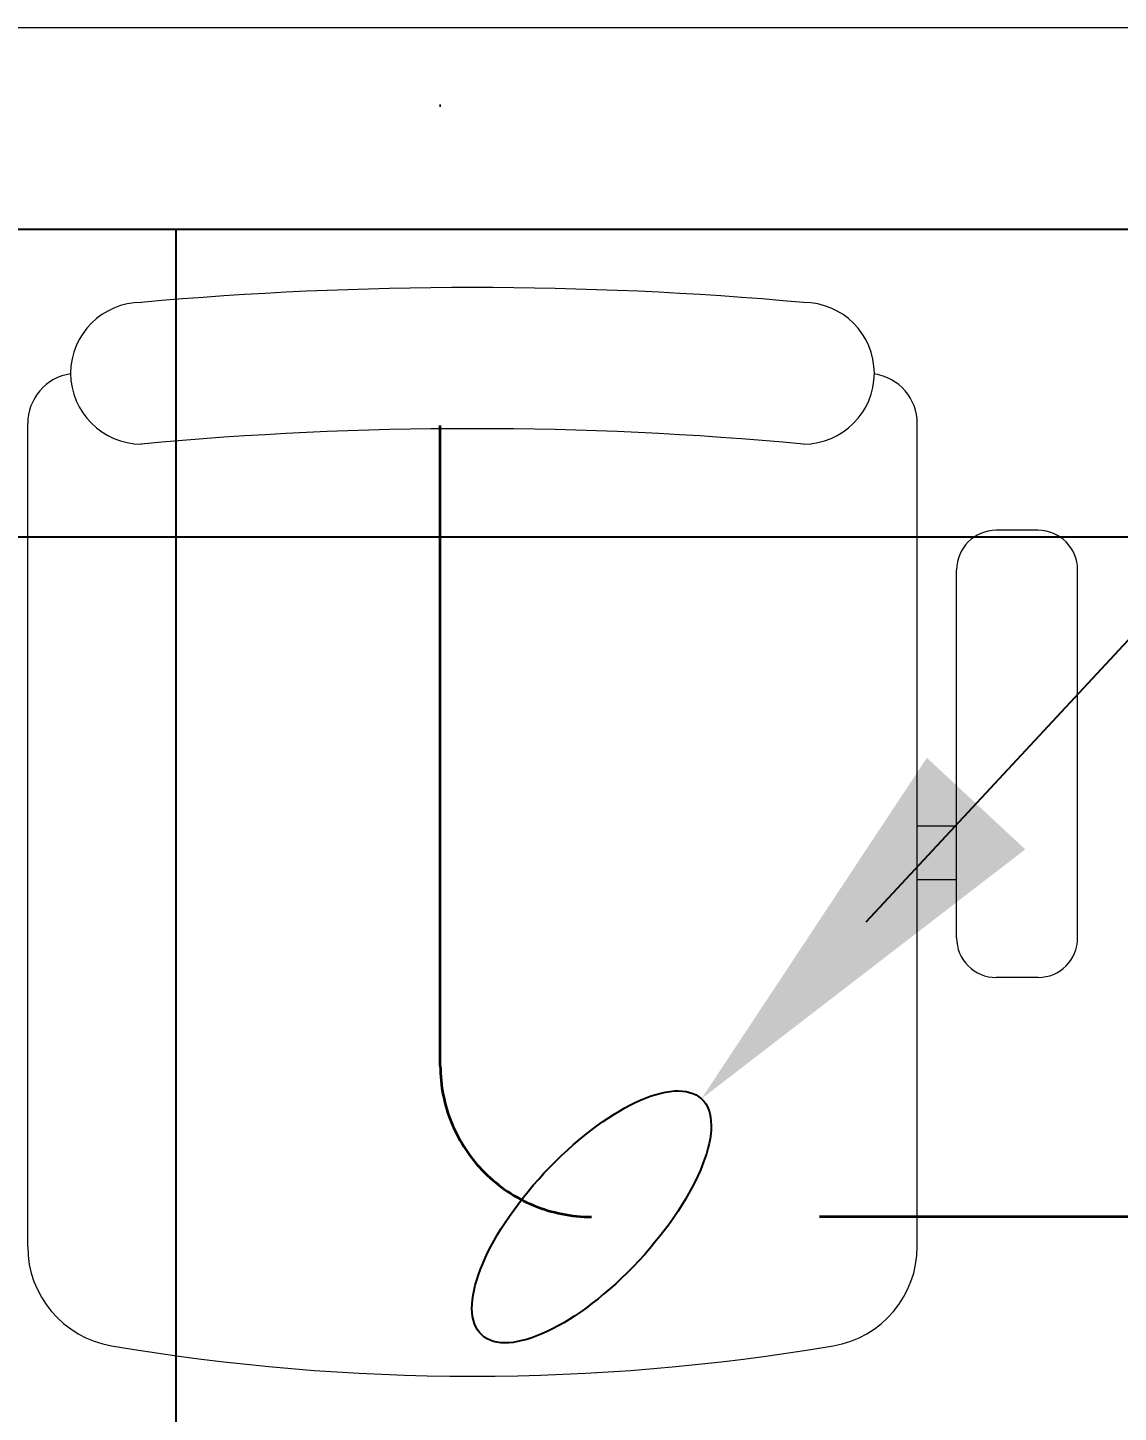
# Model space of a CAD drawing. Header units: inches. Extents: x -12418 to 183584, y -29325 to 19878.
# Drawn here: x 41326 to 41867, y -9434 to -8747 of the extents above; entities that cross this region are included whole.
import ezdxf
from ezdxf import colors
from ezdxf.entities.mleader import LeaderData, LeaderLine
from ezdxf.math import Vec2, Vec3

# ---------------------------------------------------------------- set-up
doc = ezdxf.new("R2010")
doc.units = ezdxf.units.IN
doc.header["$LTSCALE"] = 25
doc.header["$MEASUREMENT"] = 0
doc.linetypes.add('DASHDOT', pattern=[25.4, 12.7, -6.35, 0, -6.35])
doc.layers.get('0').update_dxf_attribs({"color": 8})
doc.layers.add('00-Ground Floor$0$False Ceiling', color=251, linetype='Continuous')
for name, color, linetype, lineweight in [('00-Ground Floor$0$LOADING', 253, 'Continuous', 5), ('00-Ground Floor$0$Walls', 251, 'Continuous', 5), ('E-LITE-CLNG-CNDT', 6, 'DASHDOT', 35), ('E-LITE-TEXT', 6, 'Continuous', 25)]:
    doc.layers.add(name, color=color, linetype=linetype, lineweight=lineweight)
doc.styles.add('DC_Elc_Romans', font='elc_romans.shx', dxfattribs={"width": 0.7})

# ---------------------------------------------------------------- blocks, each defined once
blk = doc.blocks.new('00-Ground Floor$0$GF21018-P')
at = {"color": 0}
for p, q in [((-0.2207, 0.47563), (-0.2207, 0.0675)), ((0.22049, 0.47563), (0.22049, 0.0675)), ((-0.2806, 0.34221), (-0.25983, 0.34221)), ((-0.30021, 0.32259), (-0.30021, 0.14)), ((-0.24021, 0.32259), (-0.24021, 0.14)), ((-0.24021, 0.29372), (-0.2207, 0.29372)), ((-0.24021, 0.26708), (-0.2207, 0.26708)), ((-0.2806, 0.12039), (-0.25983, 0.12039))]:
    blk.add_line(p, q, dxfattribs=at)
for centre, radius, start, end in [((-0.0001, -0.52948), 1.06948, 80.36712, 99.63288), ((-0.1707, 0.47563), 0.05, 99.63288, 180), ((0.17049, 0.47563), 0.05, 0, 80.36712), ((-0.2806, 0.32259), 0.01962, 90, 180), ((-0.25983, 0.32259), 0.01962, 360, 90), ((-0.2806, 0.14), 0.01962, 180, 270), ((-0.25983, 0.14), 0.01962, 270, 360), ((-0.16429, 0.0425), 0.03511, 90, 270), ((0, 1.84674), 1.77674, 264.69456, 275.30527), ((0.16409, 0.0425), 0.03511, 270, 90), ((-0.1957, 0.0675), 0.025, 180, 261.47208), ((0.19549, 0.0675), 0.025, 278.52792, 360), ((0, 1.83136), 1.83136, 264.85322, 275.14698)]:
    blk.add_arc(centre, radius, start, end, dxfattribs=at)
blk = doc.blocks.new('00-Ground Floor$0$A$Ce9e1c4c3')
at = {"layer": '00-Ground Floor$0$False Ceiling', "color": 254}
blk.add_line((-59002.87, -8847.43, 0), (-55142.47, -8847.43, 0), dxfattribs=at)
at = {"layer": '00-Ground Floor$0$False Ceiling', "color": 254, "linetype": 'Continuous'}
for p, q in [((-58600, -12867.43), (-58600, -8847.43)), ((-59002.87, -9000), (-55142.47, -9000))]:
    blk.add_line(p, q, dxfattribs=at)
blk = doc.blocks.new('00-Ground Floor')
at = {"layer": '00-Ground Floor$0$Walls'}
for p, q in [((43777.53, -8747.43, 0), (40897.13, -8747.43, 0)), ((43777.53, -8847.43, 0), (40997.13, -8847.43, 0))]:
    blk.add_line(p, q, dxfattribs=at)
at = {"layer": '00-Ground Floor$0$False Ceiling', "color": 254}
blk.add_blockref('00-Ground Floor$0$A$Ce9e1c4c3', (100000, 0), dxfattribs=at)
at = {"layer": '00-Ground Floor$0$LOADING', "extrusion": (2.24021e-05, 7.77426e-06, 1), "xscale": 1000, "yscale": 1000, "zscale": 1000, "rotation": 179.9985892349694}
blk.add_blockref('00-Ground Floor$0$GF21018-P', (41546.81, -8876.35, 0.84), dxfattribs=at)
blk = doc.blocks.new('DC_Arrow-ArrowEllipse')
at = {"color": 0}
blk.add_ellipse((0, 0), major_axis=(0.4, 0), ratio=0.4, dxfattribs=at)
at = {"color": 0, "ltscale": 0.5}
blk.add_solid([(-1.4, 0.1667), (-0.4, 0), (-1.4, -0.1667)], dxfattribs=at)

msp = doc.modelspace()

# ---------------------------------------------------------------- linework, layer by layer
at = {"layer": 'E-LITE-CLNG-CNDT', "elevation": 0}
msp.add_lwpolyline([(44016.79, -9600), (44016.79, -9412.33, 0.414214), (43941.79, -9337.33), (41605.96, -9337.33, -0.414214), (41530.96, -9262.33), (41530.96, -2561.23, 0.414214), (41455.96, -2486.23), (22528.99, -2486.23)], format="xyb", dxfattribs=at)

# ---------------------------------------------------------------- block references
at = {"layer": 'E-LITE-CLNG-CNDT', "color": 1}
msp.add_blockref('00-Ground Floor', (0, 0), dxfattribs=at)

# ---------------------------------------------------------------- leaders
at = {"layer": 'E-LITE-TEXT'}
ml = msp.add_multileader_mtext('Standard', dxfattribs=at)
ml.set_content('TO LP-GF/L15', color=256, style='DC_Elc_Romans')
ml.set_leader_properties(color=45)
ml.set_arrow_properties(name='DC_Arrow-ArrowEllipse')
ml.build(insert=Vec2(0, 0))
ml.multileader.update_dxf_attribs({"dogleg_length": 2, "arrow_head_size": 200, "scale": 100})
ctx = ml.context
ctx.base_point, ctx.scale, ctx.char_height, ctx.arrow_head_size, ctx.landing_gap_size, ctx.plane_origin = Vec3(42410.88, -8687.01, -0.02), 100, 200, 200, 200, Vec3(31264.41, -7435.56, -0.02)
notes = []
notes.append((ctx, [(0, (1, 1, 0), (42210.88, -8687.01, -0.02), (1, 0), 200, [(0, [(41605.96, -9337.33, -0.02)], 0, [])])]))
ctx.mtext.insert, ctx.mtext.flow_direction = Vec3(42610.88, -8553.68, -0.02), 5
for ctx, leaders in notes:
    for number, flags, end, landing, length, lines in leaders:
        leader = LeaderData()
        leader.index, (leader.has_last_leader_line, leader.has_dogleg_vector, leader.attachment_direction) = number, flags
        leader.last_leader_point, leader.dogleg_vector, leader.dogleg_length = Vec3(end), Vec3(landing), length
        for number, points, colour, breaks in lines:
            line = LeaderLine()
            line.index, line.vertices, line.color, line.breaks = number, Vec3.list(points), colors.encode_raw_color(colour), breaks
            leader.lines.append(line)
        ctx.leaders.append(leader)

doc.saveas('drawing.dxf')
